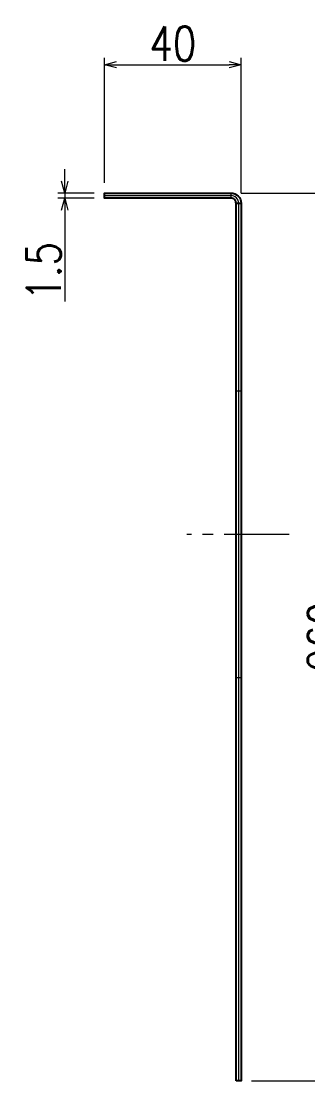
# Model space of a CAD drawing. Header units: millimetres. Extents: x 0 to 10987, y 0 to 7892.
# Drawn here: x 3033.8 to 3117.7, y 7533 to 7843.4 of the extents above; entities that cross this region are included whole.
import ezdxf

# ---------------------------------------------------------------- set-up
doc = ezdxf.new("R2010")
doc.units = ezdxf.units.MM
doc.linetypes.add('CENTER2', pattern=[28.575, 19.05, -3.175, 3.175, -3.175])
doc.linetypes.add('HIDDEN2', pattern=[4.7625, 3.175, -1.5875])
for name, color, linetype, lineweight in [('01_外形線', 7, 'Continuous', 25), ('03_かくれ線', 6, 'HIDDEN2', 13), ('04_中心線', 1, 'CENTER2', 9), ('07_寸法線', 3, 'Continuous', 9)]:
    doc.layers.add(name, color=color, linetype=linetype, lineweight=lineweight)
doc.layers.add('10_補助線', color=8, linetype='Continuous', lineweight=13, plot=False)
doc.styles.add('寸法用', font='simplex.shx', dxfattribs={"width": 0.8, "bigfont": '@extfont2.shx'})
doc.dimstyles.new('機械製図用', dxfattribs={"dimtxt": 3.5, "dimasz": 3.5, "dimexe": 2, "dimexo": 0, "dimgap": 1.2, "dimtad": 1, "dimdsep": 46, "dimtxsty": '寸法用', "dimblk": 'OPEN30', "dimcen": 0, "dimclrd": 256, "dimclre": 256, "dimclrt": 7, "dimazin": 2, "dimtm": 1e-09, "dimtfac": 0.75, "dimtmove": 0, "dimatfit": 3, "dimldrblk": 'OPEN30', "dimfxl": 1, "dimlwd": -1, "dimlwe": -1, "dimarcsym": 0})

# ---------------------------------------------------------------- blocks, each defined once
blk = doc.blocks.new('_Open30')
at = {"color": 0, "linetype": 'ByBlock', "lineweight": -2}
for p, q in [((-1, 0.268), (0, 0)), ((0, 0), (-1, -0.268)), ((0, 0), (-1, 0))]:
    blk.add_line(p, q, dxfattribs=at)
blk = doc.blocks.new('*D398')
at = {"layer": '07_寸法線', "transparency": 16777216}
for p, q in [((3098.2, 7793.04), (3130.96, 7793.04)), ((3128.96, 7789.54), (3128.96, 7536.54)), ((3101.2, 7533.04), (3130.96, 7533.04))]:
    blk.add_line(p, q, dxfattribs=at)
at = {"layer": 'Defpoints', "color": 0, "transparency": 16777216}
for p in [(3095.2, 7793.04), (3098.2, 7533.04), (3128.96, 7533.04)]:
    blk.add_point(p, dxfattribs=at)
at = {"layer": '07_寸法線', "transparency": 16777216, "xscale": 3.5, "yscale": 3.5, "zscale": 3.5}
for p, rotation in [((3128.96, 7793.04), 90), ((3128.96, 7533.04), 270)]:
    blk.add_blockref('_Open30', p, dxfattribs=dict(at, rotation=rotation))
at = {"layer": '07_寸法線', "color": 7, "transparency": 16777216, "insert": (3122.76, 7663.04), "char_height": 10, "attachment_point": 5, "rotation": 90, "style": '寸法用'}
blk.add_mtext('260', dxfattribs=at)
blk = doc.blocks.new('*D400')
at = {"layer": '07_寸法線', "transparency": 16777216}
for p, q in [((3046.55, 7796.54), (3046.55, 7800.04)), ((3055.2, 7793.04), (3044.55, 7793.04)), ((3046.55, 7793.04), (3046.55, 7791.54)), ((3055.2, 7791.54), (3044.55, 7791.54)), ((3046.55, 7788.04), (3046.55, 7761.28))]:
    blk.add_line(p, q, dxfattribs=at)
at = {"layer": 'Defpoints', "color": 0, "transparency": 16777216}
for p in [(3058.2, 7793.04), (3046.55, 7791.54), (3058.2, 7791.54)]:
    blk.add_point(p, dxfattribs=at)
at = {"layer": '07_寸法線', "transparency": 16777216, "xscale": 3.5, "yscale": 3.5, "zscale": 3.5}
for p, rotation in [((3046.55, 7793.04), 270), ((3046.55, 7791.54), 90)]:
    blk.add_blockref('_Open30', p, dxfattribs=dict(at, rotation=rotation))
at = {"layer": '07_寸法線', "color": 7, "transparency": 16777216, "insert": (3040.35, 7770.1), "char_height": 10, "attachment_point": 5, "rotation": 90, "style": '寸法用'}
blk.add_mtext('1.5', dxfattribs=at)
blk = doc.blocks.new('*D419')
at = {"layer": '07_寸法線', "transparency": 16777216}
for p, q in [((3058.2, 7796.04), (3058.2, 7832.59)), ((3098.2, 7793.04), (3098.2, 7832.59)), ((3061.7, 7830.59), (3094.7, 7830.59))]:
    blk.add_line(p, q, dxfattribs=at)
at = {"layer": 'Defpoints', "color": 0, "transparency": 16777216}
for p in [(3098.2, 7830.59), (3058.2, 7793.04), (3098.2, 7790.04)]:
    blk.add_point(p, dxfattribs=at)
at = {"layer": '07_寸法線', "transparency": 16777216, "xscale": 3.5, "yscale": 3.5, "zscale": 3.5, "rotation": 180}
blk.add_blockref('_Open30', (3058.2, 7830.59), dxfattribs=at)
at = {"layer": '07_寸法線', "transparency": 16777216, "xscale": 3.5, "yscale": 3.5, "zscale": 3.5}
blk.add_blockref('_Open30', (3098.2, 7830.59), dxfattribs=at)
at = {"layer": '07_寸法線', "color": 7, "transparency": 16777216, "insert": (3078.2, 7836.79), "char_height": 10, "attachment_point": 5, "style": '寸法用'}
blk.add_mtext('40', dxfattribs=at)

msp = doc.modelspace()

# ---------------------------------------------------------------- linework, layer by layer
at = {"layer": '01_外形線'}
msp.add_line((3096.702, 7790.037), (3098.202, 7790.037), dxfattribs=at)
msp.add_lwpolyline([(3096.702, 7533.037), (3096.702, 7790.037, 0.4142136), (3095.202, 7791.537), (3058.202, 7791.537), (3058.202, 7793.037), (3095.202, 7793.037, -0.4142136), (3098.202, 7790.037), (3098.202, 7533.037)], format="xyb", close=True, dxfattribs=at)
at = {"layer": '03_かくれ線', "ltscale": 3}
for p, q in [((3098.202, 7735.037), (3096.702, 7735.037)), ((3098.202, 7651.037), (3096.702, 7651.037))]:
    msp.add_line(p, q, dxfattribs=at)
at = {"layer": '04_中心線'}
msp.add_line((3112.266, 7693.037), (3082.266, 7693.037), dxfattribs=at)
at = {"layer": '10_補助線'}
for p, q in [((3058.202, 7792.287), (3095.202, 7792.287)), ((3095.202, 7793.037), (3095.202, 7791.537)), ((3097.452, 7790.037), (3097.452, 7533.037))]:
    msp.add_line(p, q, dxfattribs=at)
msp.add_arc((3095.202, 7790.037), 2.25, 0, 90, dxfattribs=at)

# ---------------------------------------------------------------- dimensions: what is measured, and where the dimension line sits
at = {"layer": '07_寸法線'}
dim = msp.add_linear_dim(base=(3098.202, 7830.594), p1=(3058.202, 7793.037), p2=(3098.202, 7790.037), dimstyle='機械製図用', override={"dimtxt": 10, "dimexo": 3}, dxfattribs=at)
dim.commit()
dim.dimension.update_dxf_attribs({"geometry": '*D419', "text_midpoint": (3078.202, 7836.794)})
dim = msp.add_linear_dim(base=(3046.554, 7791.537), p1=(3058.202, 7793.037), p2=(3058.202, 7791.537), angle=90, dimstyle='機械製図用', override={"dimtxt": 10, "dimexo": 3}, dxfattribs=at)
dim.commit()
dim.dimension.update_dxf_attribs({"geometry": '*D400', "text_midpoint": (3046.554, 7770.099), "dimtype": 160})
dim = msp.add_linear_dim(base=(3128.956, 7533.037), p1=(3095.202, 7793.037), p2=(3098.202, 7533.037), angle=90, dimstyle='機械製図用', override={"dimtxt": 10, "dimexo": 3}, dxfattribs=at)
dim.commit()
dim.dimension.update_dxf_attribs({"geometry": '*D398', "text_midpoint": (3122.756, 7663.037)})

doc.saveas('drawing.dxf')
